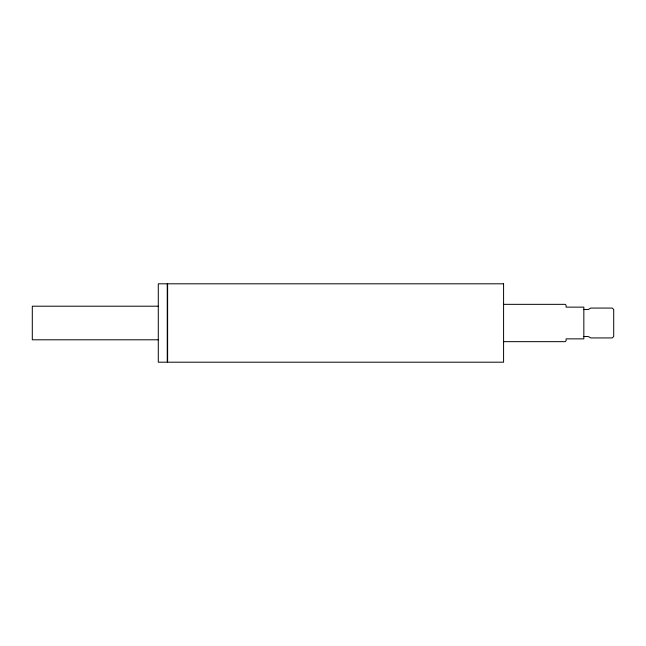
<?xml version="1.0" encoding="UTF-8"?>
<svg xmlns="http://www.w3.org/2000/svg" width="646" height="646" viewBox="0 0 646 646"><rect width="100%" height="100%" fill="white"/><g stroke="black" fill="none" stroke-linecap="round" stroke-linejoin="round"><path stroke-width="0.97" d="M503.622 304.339L565.169 304.339L566.106 305.267L566.106 307.133L583.839 307.133L583.839 338.867L566.106 338.867L566.106 340.733L565.169 341.661L503.622 341.661M158.286 306.204L32.3 306.204L32.3 339.796L158.286 339.796M583.839 309.466L588.32 309.466L590.743 308.069L612.303 308.069L613.7 309.466L613.7 336.534L612.303 337.931L590.743 337.931L588.32 336.534L583.839 336.534M167.241 283.804L158.286 283.804L158.286 362.196L167.241 362.196L167.241 283.804M503.581 283.804L167.621 283.804L167.621 362.196L503.581 362.196L503.581 283.804"/></g></svg>
